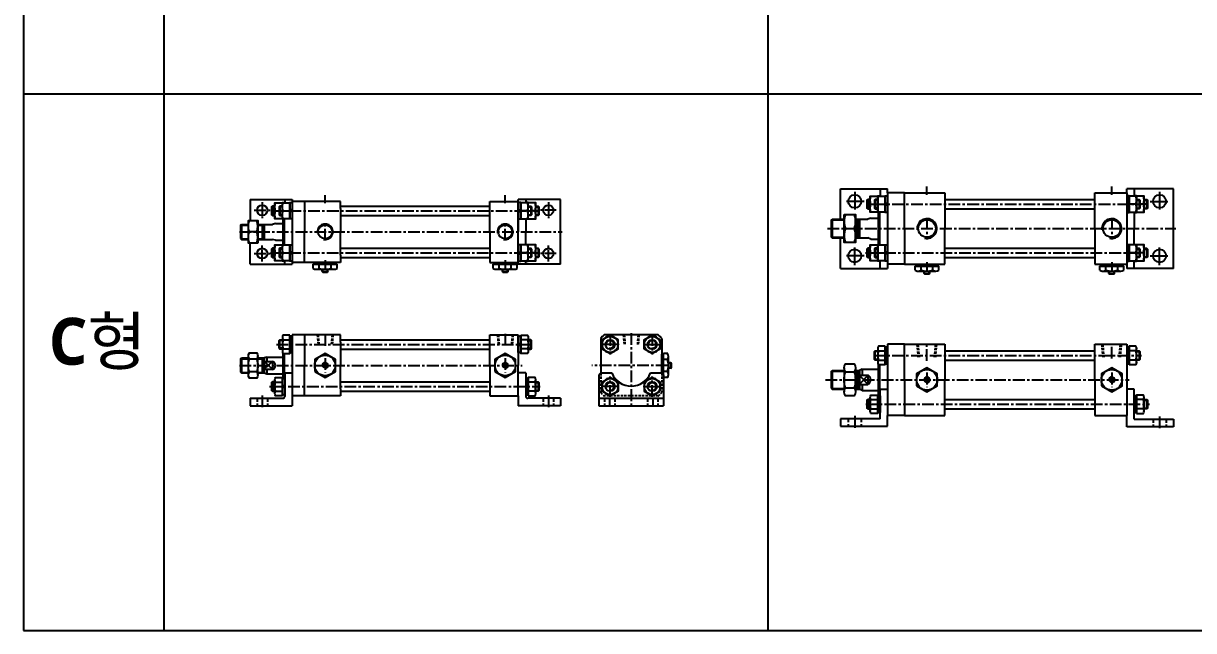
# Model space of a CAD drawing. Extents: x -819 to 7462, y 0 to 3630.
# Drawn here: x 0 to 1247, y 2336 to 2983 of the extents above; entities that cross this region are included whole.
import ezdxf

# ---------------------------------------------------------------- set-up
doc = ezdxf.new("R2010")
doc.units = 0
doc.header["$LTSCALE"] = 10
doc.header["$MEASUREMENT"] = 0
for name, pattern in [('CENTER', [2, 1.25, -0.25, 0.25, -0.25]), ('CENTERX2', [4, 2.5, -0.5, 0.5, -0.5]), ('HIDDEN', [0.375, 0.25, -0.125]), ('HIDDENX2', [0.75, 0.5, -0.25])]:
    doc.linetypes.add(name, pattern=pattern)
doc.layers.get('0').update_dxf_attribs({"linetype": 'CONTINUOUS'})
for name, color, linetype in [('CEN', 1, 'CENTERX2'), ('CENTER', 1, 'CENTER'), ('DIM', 2, 'CONTINUOUS'), ('HID', 2, 'HIDDENX2'), ('ML', 7, 'CONTINUOUS'), ('THIN', 3, 'CONTINUOUS')]:
    doc.layers.add(name, color=color, linetype=linetype)
doc.styles.add('문자', font='romans.shx')

msp = doc.modelspace()

# ---------------------------------------------------------------- linework, layer by layer
for p, q in [((0, 3630), (0, 2336)), ((150, 2336), (150, 3630)), ((794, 2336), (794, 3630)), ((0, 2908), (4477.3, 2908)), ((318.6, 2718.5), (319.1, 2718)), ((318.6, 2718.5), (324.6, 2718.5)), ((319.1, 2718), (324.1, 2718)), ((324.6, 2718.5), (324.1, 2718)), ((510.6, 2718.5), (511.1, 2718)), ((510.6, 2718.5), (516.6, 2718.5)), ((511.1, 2718), (516.1, 2718)), ((516.6, 2718.5), (516.1, 2718)), ((960.2, 2716.5), (960.7, 2716)), ((960.2, 2716.5), (966.2, 2716.5)), ((960.7, 2716), (965.7, 2716)), ((966.2, 2716.5), (965.7, 2716)), ((1157.2, 2716.5), (1157.7, 2716)), ((1157.2, 2716.5), (1163.2, 2716.5)), ((1157.7, 2716), (1162.7, 2716)), ((1163.2, 2716.5), (1162.7, 2716)), ((690.3, 2615.5), (690.3, 2621.5)), ((690.3, 2621.5), (690.8, 2621)), ((690.8, 2616), (690.8, 2621)), ((690.3, 2615.5), (690.8, 2616)), ((0, 2336), (4477.3, 2336))]:
    msp.add_line(p, q)
at = {"color": 7, "linetype": 'Continuous'}
for p, q in [((308.9, 2722), (308.9, 2726.4)), ((308.9, 2726.4), (321.6, 2726.4)), ((309.6, 2728.4), (333.6, 2728.4)), ((309.6, 2726.4), (309.6, 2728.4)), ((312.1, 2721), (331.2, 2721)), ((315.3, 2722), (315.3, 2726.4)), ((318.6, 2718.5), (318.6, 2721)), ((321.6, 2726.4), (334.3, 2726.4)), ((324.6, 2718.5), (324.6, 2721)), ((328, 2722), (328, 2726.4)), ((333.6, 2726.4), (333.6, 2728.4)), ((334.3, 2722), (334.3, 2726.4)), ((500.9, 2722), (500.9, 2726.4)), ((500.9, 2726.4), (513.6, 2726.4)), ((501.6, 2728.4), (525.6, 2728.4)), ((501.6, 2726.4), (501.6, 2728.4)), ((504.1, 2721), (523.2, 2721)), ((507.3, 2722), (507.3, 2726.4)), ((510.6, 2718.5), (510.6, 2721)), ((513.6, 2726.4), (526.3, 2726.4)), ((516.6, 2718.5), (516.6, 2721)), ((520, 2722), (520, 2726.4)), ((525.6, 2726.4), (525.6, 2728.4)), ((526.3, 2722), (526.3, 2726.4)), ((950.5, 2720), (950.5, 2724.4)), ((950.5, 2724.4), (963.2, 2724.4)), ((951.2, 2726.4), (975.2, 2726.4)), ((951.2, 2724.4), (951.2, 2726.4)), ((956.9, 2720), (956.9, 2724.4)), ((963.2, 2724.4), (975.9, 2724.4)), ((969.6, 2720), (969.6, 2724.4)), ((975.2, 2724.4), (975.2, 2726.4)), ((975.9, 2720), (975.9, 2724.4)), ((1147.5, 2720), (1147.5, 2724.4)), ((1147.5, 2724.4), (1160.2, 2724.4)), ((1148.2, 2726.4), (1172.2, 2726.4)), ((1148.2, 2724.4), (1148.2, 2726.4)), ((1153.9, 2720), (1153.9, 2724.4)), ((1160.2, 2724.4), (1172.9, 2724.4)), ((1166.6, 2720), (1166.6, 2724.4)), ((1172.2, 2724.4), (1172.2, 2726.4)), ((1172.9, 2720), (1172.9, 2724.4)), ((953.7, 2719), (972.8, 2719)), ((960.2, 2716.5), (960.2, 2719)), ((966.2, 2716.5), (966.2, 2719)), ((1150.7, 2719), (1169.8, 2719)), ((1157.2, 2716.5), (1157.2, 2719)), ((1163.2, 2716.5), (1163.2, 2719)), ((680.4, 2610.5), (680.4, 2630.5)), ((682.4, 2630.5), (680.4, 2630.5)), ((686.8, 2631.2), (682.4, 2631.2)), ((682.4, 2618.5), (682.4, 2631.2)), ((686.8, 2624.8), (682.4, 2624.8)), ((687.8, 2609), (687.8, 2628)), ((690.3, 2621.5), (687.8, 2621.5)), ((682.4, 2605.8), (682.4, 2618.5)), ((686.8, 2612.1), (682.4, 2612.1)), ((690.3, 2615.5), (687.8, 2615.5)), ((686.8, 2605.8), (682.4, 2605.8))]:
    msp.add_line(p, q, dxfattribs=at)
for points in [[(310.6, 2612.1), (321.6, 2605.8), (332.6, 2612.1), (332.6, 2624.8), (321.6, 2631.2), (310.6, 2624.8)], [(320.8, 2620), (319.9, 2618.5), (320.8, 2617), (322.5, 2617), (323.4, 2618.5), (322.5, 2620)], [(502.6, 2612.1), (513.6, 2605.8), (524.6, 2612.1), (524.6, 2624.8), (513.6, 2631.2), (502.6, 2624.8)], [(512.8, 2620), (511.9, 2618.5), (512.8, 2617), (514.5, 2617), (515.4, 2618.5), (514.5, 2620)], [(952.2, 2596.8), (963.2, 2590.5), (974.2, 2596.8), (974.2, 2609.5), (963.2, 2615.9), (952.2, 2609.5)], [(1149.2, 2596.8), (1160.2, 2590.5), (1171.2, 2596.8), (1171.2, 2609.5), (1160.2, 2615.9), (1149.2, 2609.5)], [(962.4, 2604.7), (961.5, 2603.2), (962.4, 2601.7), (964.1, 2601.7), (965, 2603.2), (964.1, 2604.7)], [(1159.4, 2604.7), (1158.5, 2603.2), (1159.4, 2601.7), (1161.1, 2601.7), (1162, 2603.2), (1161.1, 2604.7)]]:
    msp.add_lwpolyline(points, close=True, dxfattribs=at)
for centre, radius in [((321.6, 2618.5), 11), ((321.6, 2618.5), 2.5), ((513.6, 2618.5), 11), ((513.6, 2618.5), 2.5), ((963.2, 2603.2), 11), ((1160.2, 2603.2), 11), ((963.2, 2603.2), 2.5), ((1160.2, 2603.2), 2.5)]:
    msp.add_circle(centre, radius, dxfattribs=at)
for centre, radius, start, end in [((312.1, 2726.6), 5.62, 235.6158, 270), ((312.1, 2726.6), 5.62, 235.6158, 304.3842), ((321.6, 2742), 21, 252.412, 270), ((321.6, 2742), 21, 270, 287.588), ((331.2, 2726.6), 5.62, 235.6158, 304.3842), ((504.1, 2726.6), 5.62, 235.6158, 270), ((504.1, 2726.6), 5.62, 235.6158, 304.3842), ((513.6, 2742), 21, 252.412, 270), ((513.6, 2742), 21, 270, 287.588), ((523.2, 2726.6), 5.62, 235.6158, 304.3842), ((953.7, 2724.6), 5.62, 235.6158, 270), ((953.7, 2724.6), 5.62, 235.6158, 304.3842), ((963.2, 2740), 21, 252.412, 270), ((963.2, 2740), 21, 270, 287.588), ((972.8, 2724.6), 5.62, 235.6158, 304.3842), ((1150.7, 2724.6), 5.62, 235.6158, 270), ((1150.7, 2724.6), 5.62, 235.6158, 304.3842), ((1160.2, 2740), 21, 252.412, 270), ((1160.2, 2740), 21, 270, 287.588), ((1169.8, 2724.6), 5.62, 235.6158, 304.3842), ((682.1, 2628), 5.62, 325.6158, 34.3842), ((666.7, 2618.5), 21, 0, 17.588), ((666.7, 2618.5), 21, 342.412, 0), ((682.1, 2609), 5.62, 325.6158, 34.3842), ((682.1, 2609), 5.62, 325.6158, 0)]:
    msp.add_arc(centre, radius, start, end, dxfattribs=at)
at = {"layer": 'CEN', "color": 1, "linetype": 'CENTER', "ltscale": 1.5}
for p, q in [((886.2, 2803.4), (886.2, 2783.4)), ((1211.2, 2803.4), (1211.2, 2783.4)), ((896.2, 2793.4), (876.2, 2793.4)), ((1201.2, 2793.4), (1221.2, 2793.4)), ((886.2, 2725.4), (886.2, 2745.4)), ((1211.2, 2725.4), (1211.2, 2745.4)), ((896.2, 2735.4), (876.2, 2735.4)), ((1201.2, 2735.4), (1221.2, 2735.4))]:
    msp.add_line(p, q, dxfattribs=at)
at = {"layer": 'CEN', "color": 1, "linetype": 'CENTER'}
for p, q in [((246.1, 2783.9), (263.1, 2783.9)), ((254.6, 2792.4), (254.6, 2775.4)), ((568.1, 2783.9), (551.1, 2783.9)), ((559.6, 2792.4), (559.6, 2775.4)), ((254.6, 2729.4), (254.6, 2746.4)), ((559.6, 2729.4), (559.6, 2746.4)), ((246.1, 2737.9), (263.1, 2737.9)), ((568.1, 2737.9), (551.1, 2737.9)), ((254.6, 2586.5), (254.6, 2572.5)), ((559.6, 2586.5), (559.6, 2572.5)), ((624.9, 2583.9), (624.9, 2575.1)), ((670.9, 2583.9), (670.9, 2575.1)), ((886.2, 2564.7), (886.2, 2550.7)), ((1211.2, 2564.2), (1211.2, 2550.2))]:
    msp.add_line(p, q, dxfattribs=at)
at = {"layer": 'CENTER'}
for p, q in [((625.4, 2651.9), (625.4, 2630.1)), ((670.4, 2651.9), (670.4, 2630.1)), ((634.8, 2641), (615.9, 2641)), ((660.9, 2641), (679.8, 2641)), ((634.8, 2596), (615.9, 2596)), ((625.4, 2585.1), (625.4, 2606.9)), ((660.9, 2596), (679.8, 2596)), ((670.4, 2585.1), (670.4, 2606.9))]:
    msp.add_line(p, q, dxfattribs=at)
at = {"layer": 'DIM'}
for p, q in [((319.1, 2718), (319.1, 2721)), ((324.1, 2718), (324.1, 2721)), ((511.1, 2718), (511.1, 2721)), ((516.1, 2718), (516.1, 2721)), ((960.7, 2716), (960.7, 2719)), ((965.7, 2716), (965.7, 2719)), ((1157.7, 2716), (1157.7, 2719)), ((1162.7, 2716), (1162.7, 2719)), ((690.8, 2621), (687.8, 2621)), ((690.8, 2616), (687.8, 2616))]:
    msp.add_line(p, q, dxfattribs=at)
for centre in [(321.6, 2618.5), (513.6, 2618.5), (963.2, 2603.2), (1160.2, 2603.2)]:
    msp.add_arc(centre, 3, 270, 180, dxfattribs=at)
at = {"layer": 'HID', "color": 6, "linetype": 'HIDDEN', "ltscale": 1.5}
for p, q in [((249.1, 2583.5), (249.1, 2575.5)), ((260.1, 2583.5), (260.1, 2575.5)), ((554.1, 2583.5), (554.1, 2575.5)), ((565.1, 2583.5), (565.1, 2575.5)), ((619.4, 2583.5), (619.4, 2575.5)), ((630.4, 2583.5), (630.4, 2575.5)), ((665.4, 2583.5), (665.4, 2575.5)), ((676.4, 2583.5), (676.4, 2575.5)), ((879.2, 2561.7), (879.2, 2553.7)), ((893.2, 2561.7), (893.2, 2553.7)), ((1204.2, 2561.2), (1204.2, 2553.2)), ((1218.2, 2561.2), (1218.2, 2553.2))]:
    msp.add_line(p, q, dxfattribs=at)
at = {"layer": 'ML'}
for p, q in [((871.2, 2774.4), (871.2, 2806.9)), ((871.2, 2806.9), (921.2, 2806.9)), ((913.2, 2806.9), (913.2, 2799)), ((921.2, 2802.4), (921.2, 2806.9)), ((1226.2, 2806.9), (1176.2, 2806.9)), ((1176.2, 2802.4), (1176.2, 2806.9)), ((1184.2, 2806.9), (1184.2, 2798.9)), ((1226.2, 2721.9), (1226.2, 2806.9)), ((241.6, 2795.4), (286.6, 2795.4)), ((241.6, 2795.4), (241.6, 2772.9)), ((278.6, 2795.4), (278.6, 2792)), ((286.6, 2795.4), (286.6, 2726.4)), ((527.6, 2726.4), (527.6, 2795.4)), ((572.6, 2795.4), (527.6, 2795.4)), ((535.6, 2795.4), (535.6, 2791.9)), ((572.6, 2726.4), (572.6, 2795.4)), ((900, 2795.4), (900, 2785.4)), ((908, 2795.4), (908, 2785.4)), ((921.2, 2802.4), (921.2, 2726.4)), ((939.2, 2802.4), (921.2, 2802.4)), ((939.2, 2764.4), (939.2, 2802.4)), ((939.2, 2802.4), (982.2, 2802.4)), ((982.2, 2802.4), (982.2, 2764.4)), ((1142.2, 2764.4), (1142.2, 2802.4)), ((1142.2, 2802.4), (1176.2, 2802.4)), ((1176.2, 2802.4), (1176.2, 2726.4)), ((1189.4, 2795.4), (1189.4, 2785.4)), ((1197.4, 2795.4), (1197.4, 2785.4)), ((265.4, 2788.4), (265.4, 2778.4)), ((268.9, 2783.4), (272.6, 2783.4)), ((273.4, 2788.4), (273.4, 2778.4)), ((276.9, 2783.4), (284.1, 2783.4)), ((284.1, 2782.8), (286.6, 2785.3)), ((284.1, 2781.4), (286.6, 2783.9)), ((299.6, 2793.4), (286.6, 2793.4)), ((338.1, 2793.4), (299.6, 2793.4)), ((299.6, 2793.4), (299.6, 2760.9)), ((338.1, 2785.9), (338.1, 2793.4)), ((338.1, 2785.9), (338.1, 2760.9)), ((497.1, 2760.9), (497.1, 2793.4)), ((497.1, 2793.4), (527.6, 2793.4)), ((527.6, 2793.4), (527.6, 2760.9)), ((530.1, 2782.8), (527.6, 2785.3)), ((530.1, 2781.4), (527.6, 2783.9)), ((537.4, 2783.4), (530.1, 2783.4)), ((540.8, 2788.4), (540.8, 2778.4)), ((545.4, 2783.4), (541.6, 2783.4)), ((548.8, 2788.4), (548.8, 2778.4)), ((903.5, 2790.4), (907.2, 2790.4)), ((911.2, 2781.9), (911.2, 2746.9)), ((911.5, 2790.4), (918.7, 2790.4)), ((912.7, 2781.9), (912.7, 2746.9)), ((918.7, 2789.8), (921.2, 2792.3)), ((918.7, 2788.4), (921.2, 2790.9)), ((1178.7, 2789.8), (1176.2, 2792.3)), ((1178.7, 2788.4), (1176.2, 2790.9)), ((1186, 2790.4), (1178.7, 2790.4)), ((1184.2, 2781.9), (1184.2, 2764.4)), ((1194, 2790.4), (1190.2, 2790.4)), ((268.6, 2769.9), (265.6, 2768.9)), ((276.6, 2774.9), (276.6, 2746.9)), ((278.1, 2774.9), (278.1, 2746.9)), ((535.6, 2774.9), (535.6, 2760.9)), ((535.6, 2774.7), (535.6, 2774.9)), ((862.2, 2774.4), (862.2, 2754.4)), ((889.2, 2774.4), (889.2, 2754.4)), ((891.2, 2774.4), (891.2, 2754.4)), ((903.2, 2775.6), (900.2, 2774.4)), ((231.6, 2767.9), (232.6, 2768.9)), ((231.6, 2767.9), (231.6, 2753.9)), ((232.6, 2768.9), (232.6, 2752.9)), ((249.9, 2760.9), (240.9, 2760.9)), ((254.6, 2768.9), (254.6, 2752.9)), ((256.6, 2768.9), (256.6, 2752.9)), ((299.6, 2728.4), (299.6, 2760.9)), ((338.1, 2735.9), (338.1, 2760.9)), ((497.1, 2760.9), (497.1, 2728.4)), ((535.6, 2746.9), (535.6, 2760.9)), ((874.9, 2764.4), (885.5, 2764.4)), ((939.2, 2764.4), (939.2, 2726.4)), ((982.2, 2726.4), (982.2, 2764.4)), ((1142.2, 2764.4), (1142.2, 2726.4)), ((1184.2, 2746.9), (1184.2, 2764.4)), ((231.6, 2753.9), (232.6, 2752.9)), ((241.6, 2726.4), (241.6, 2748.9)), ((268.6, 2751.9), (265.6, 2752.9)), ((871.2, 2721.9), (871.2, 2754.4)), ((903.2, 2753.2), (900.2, 2754.4)), ((265.4, 2743.4), (265.4, 2733.4)), ((268.9, 2738.4), (272.6, 2738.4)), ((273.4, 2743.4), (273.4, 2733.4)), ((276.9, 2738.4), (284.1, 2738.4)), ((284.1, 2737.8), (286.6, 2740.3)), ((284.1, 2736.4), (286.6, 2738.9)), ((338.1, 2735.9), (338.1, 2728.4)), ((530.1, 2737.8), (527.6, 2740.3)), ((530.1, 2736.4), (527.6, 2738.9)), ((537.4, 2738.4), (530.1, 2738.4)), ((540.8, 2743.4), (540.8, 2733.4)), ((545.4, 2738.4), (541.6, 2738.4)), ((548.8, 2743.4), (548.8, 2733.4)), ((900, 2743.4), (900, 2733.4)), ((903.5, 2738.4), (907.2, 2738.4)), ((908, 2743.4), (908, 2733.4)), ((911.5, 2738.4), (918.7, 2738.4)), ((918.7, 2737.8), (921.2, 2740.3)), ((918.7, 2736.4), (921.2, 2738.9)), ((1178.7, 2737.8), (1176.2, 2740.3)), ((1178.7, 2736.4), (1176.2, 2738.9)), ((1186, 2738.4), (1178.7, 2738.4)), ((1189.4, 2743.4), (1189.4, 2733.4)), ((1194, 2738.4), (1190.2, 2738.4)), ((1197.4, 2743.4), (1197.4, 2733.4)), ((241.6, 2726.4), (286.6, 2726.4)), ((278.6, 2729.7), (278.6, 2729.9)), ((278.6, 2726.4), (278.6, 2729.7)), ((299.6, 2728.4), (286.6, 2728.4)), ((338.1, 2728.4), (299.6, 2728.4)), ((497.1, 2728.4), (527.6, 2728.4)), ((572.6, 2726.4), (527.6, 2726.4)), ((535.6, 2726.4), (535.6, 2729.9)), ((535.6, 2729.7), (535.6, 2729.9)), ((871.2, 2721.9), (921.2, 2721.9)), ((913.2, 2721.9), (913.2, 2729.7)), ((939.2, 2726.4), (921.2, 2726.4)), ((921.2, 2726.4), (921.2, 2721.9)), ((939.2, 2726.4), (982.2, 2726.4)), ((1142.2, 2726.4), (1176.2, 2726.4)), ((1176.2, 2726.4), (1176.2, 2721.9)), ((1226.2, 2721.9), (1176.2, 2721.9)), ((1184.2, 2721.9), (1184.2, 2729.9)), ((273.4, 2636), (273.4, 2646)), ((276.1, 2648.3), (276.1, 2633.6)), ((276.9, 2645.9), (284.1, 2645.9)), ((299.6, 2651), (286.6, 2651)), ((286.6, 2651), (286.6, 2586)), ((299.6, 2651), (299.6, 2618.5)), ((338.1, 2651), (299.6, 2651)), ((338.1, 2643.5), (338.1, 2651)), ((497.1, 2651), (527.6, 2651)), ((497.1, 2618.5), (497.1, 2651)), ((527.6, 2651), (527.6, 2618.5)), ((537.4, 2645.9), (530.1, 2645.9)), ((538.1, 2648.3), (538.1, 2633.6)), ((540.8, 2636), (540.8, 2646)), ((615.4, 2647.4), (615.4, 2610.5)), ((676.8, 2651), (619, 2651)), ((680.4, 2647.4), (680.4, 2610.5)), ((276.9, 2636.1), (284.1, 2636.1)), ((284.1, 2642.9), (286.6, 2640.4)), ((284.1, 2641.5), (286.6, 2639)), ((338.1, 2643.5), (338.1, 2618.5)), ((530.1, 2642.9), (527.6, 2640.4)), ((530.1, 2641.5), (527.6, 2639)), ((537.4, 2636.1), (530.1, 2636.1)), ((908, 2624.2), (908, 2634.2)), ((910.7, 2636.5), (910.7, 2621.8)), ((911.5, 2634.1), (918.7, 2634.1)), ((939.2, 2641.2), (921.2, 2641.2)), ((921.2, 2641.2), (921.2, 2565.2)), ((939.2, 2641.2), (982.2, 2641.2)), ((939.2, 2603.2), (939.2, 2641.2)), ((982.2, 2641.2), (982.2, 2603.2)), ((1142.2, 2603.2), (1142.2, 2641.2)), ((1142.2, 2641.2), (1176.2, 2641.2)), ((1176.2, 2641.2), (1176.2, 2565.2)), ((1186, 2634.1), (1178.7, 2634.1)), ((1186.7, 2621.8), (1186.7, 2636.5)), ((1189.4, 2634.2), (1189.4, 2624.2)), ((231.6, 2625.5), (232.6, 2626.5)), ((231.6, 2625.5), (231.6, 2611.5)), ((232.6, 2626.5), (232.6, 2610.5)), ((239.9, 2608.4), (239.9, 2628.6)), ((248.8, 2625.2), (240.9, 2625.2)), ((249.9, 2608.4), (249.9, 2628.6)), ((254.6, 2626.5), (254.6, 2610.5)), ((259.6, 2627.5), (256.6, 2626.5)), ((256.6, 2626.5), (256.6, 2610.5)), ((256.6, 2622.6), (265.6, 2622.6)), ((259.6, 2627.5), (259.6, 2622.6)), ((265.6, 2622.6), (265.6, 2614.4)), ((276.6, 2631.6), (276.6, 2604.8)), ((278.1, 2631.2), (278.1, 2604.8)), ((911.2, 2619.8), (911.2, 2586)), ((911.5, 2624.3), (918.7, 2624.3)), ((918.7, 2631.1), (921.2, 2628.6)), ((918.7, 2629.7), (921.2, 2627.2)), ((1178.7, 2628.6), (1176.2, 2631.1)), ((1178.7, 2627.2), (1176.2, 2629.7)), ((1186, 2624.3), (1178.7, 2624.3)), ((231.6, 2611.5), (232.6, 2610.5)), ((248.8, 2611.7), (240.9, 2611.7)), ((256.6, 2614.4), (265.6, 2614.4)), ((256.6, 2610.5), (259.6, 2609.5)), ((259.6, 2614.4), (259.6, 2609.5)), ((278.6, 2610.5), (286.6, 2610.5)), ((278.6, 2610.5), (278.6, 2585.5)), ((299.6, 2586), (299.6, 2618.5)), ((338.1, 2593.5), (338.1, 2618.5)), ((497.1, 2618.5), (497.1, 2586)), ((527.6, 2586), (527.6, 2618.5)), ((535.6, 2610.5), (527.6, 2610.5)), ((535.6, 2610.5), (535.6, 2585.5)), ((615.4, 2610.5), (613.4, 2608.5)), ((613.4, 2608.5), (613.4, 2575.5)), ((615.4, 2610.5), (627.4, 2610.5)), ((668.4, 2610.5), (680.4, 2610.5)), ((680.4, 2610.5), (682.4, 2608.5)), ((682.4, 2608.5), (682.4, 2575.5)), ((862.2, 2613.2), (862.2, 2593.2)), ((874.9, 2615.9), (874.9, 2590.4)), ((876.2, 2611.7), (885.6, 2611.7)), ((886.9, 2615.9), (886.9, 2590.4)), ((889.2, 2613.2), (889.2, 2593.2)), ((894.2, 2614.4), (891.2, 2613.2)), ((891.2, 2613.2), (891.2, 2593.2)), ((891.2, 2608.2), (900.5, 2608.2)), ((894.2, 2614.4), (894.2, 2608.2)), ((900.2, 2608.2), (900.2, 2598.1)), ((912.7, 2619.4), (912.7, 2586)), ((265.4, 2601), (265.4, 2591)), ((268.1, 2588.6), (268.1, 2603.3)), ((268.9, 2600.9), (276.1, 2600.9)), ((276.1, 2595.4), (278.6, 2597.9)), ((276.1, 2594), (278.6, 2596.5)), ((538.1, 2595.4), (535.6, 2597.9)), ((538.1, 2594), (535.6, 2596.5)), ((545.4, 2600.9), (538.1, 2600.9)), ((546.1, 2588.6), (546.1, 2603.3)), ((548.8, 2601), (548.8, 2591)), ((891.2, 2598.1), (900.2, 2598.1)), ((894.2, 2598.1), (894.2, 2592)), ((939.2, 2603.2), (939.2, 2565.2)), ((982.2, 2565.2), (982.2, 2603.2)), ((1142.2, 2603.2), (1142.2, 2565.2)), ((241.6, 2583.5), (241.6, 2575.5)), ((241.6, 2583.5), (276.6, 2583.5)), ((268.9, 2591.1), (276.1, 2591.1)), ((299.6, 2586), (286.6, 2586)), ((286.6, 2586), (286.6, 2575.5)), ((338.1, 2586), (299.6, 2586)), ((338.1, 2593.5), (338.1, 2586)), ((497.1, 2586), (527.6, 2586)), ((527.6, 2586), (527.6, 2575.5)), ((572.6, 2583.5), (537.6, 2583.5)), ((545.4, 2591.1), (538.1, 2591.1)), ((572.6, 2583.5), (572.6, 2575.5)), ((613.4, 2583.5), (682.4, 2583.5)), ((876.2, 2594.7), (885.6, 2594.7)), ((894.2, 2592), (891.2, 2593.2)), ((902.7, 2569.8), (902.7, 2584.5)), ((910.7, 2568.4), (910.7, 2586)), ((910.7, 2586), (913.2, 2586)), ((913.2, 2561.7), (913.2, 2593.2)), ((913.2, 2593.2), (921.2, 2593.2)), ((913.2, 2586), (913.2, 2568.4)), ((1184.2, 2593.2), (1176.2, 2593.2)), ((1184.2, 2561.2), (1184.2, 2593.2)), ((1194.7, 2569.8), (1194.7, 2584.5)), ((241.6, 2575.5), (286.6, 2575.5)), ((572.6, 2575.5), (527.6, 2575.5)), ((613.4, 2575.5), (682.4, 2575.5)), ((900, 2582.2), (900, 2572.2)), ((903.5, 2582.1), (910.7, 2582.1)), ((903.5, 2572.3), (910.7, 2572.3)), ((910.7, 2576.6), (913.2, 2579.1)), ((910.7, 2575.2), (913.2, 2577.7)), ((1186.7, 2576.6), (1184.2, 2579.1)), ((1186.7, 2575.2), (1184.2, 2577.7)), ((1194, 2582.1), (1186.7, 2582.1)), ((1194, 2572.3), (1186.7, 2572.3)), ((1197.4, 2582.2), (1197.4, 2572.2)), ((871.2, 2561.7), (871.2, 2553.7)), ((913.2, 2561.7), (871.2, 2561.7)), ((913.2, 2568.4), (910.7, 2568.4)), ((939.2, 2565.2), (921.2, 2565.2)), ((921.2, 2553.7), (921.2, 2565.2)), ((939.2, 2565.2), (982.2, 2565.2)), ((1142.2, 2565.2), (1176.2, 2565.2)), ((1176.2, 2553.2), (1176.2, 2565.2)), ((1184.2, 2561.2), (1226.2, 2561.2)), ((1226.2, 2561.2), (1226.2, 2553.2)), ((871.2, 2553.7), (921.2, 2553.7)), ((1226.2, 2553.2), (1176.2, 2553.2))]:
    msp.add_line(p, q, dxfattribs=at)
at = {"layer": 'ML', "color": 1, "linetype": 'CENTER'}
for p, q in [((963.2, 2800.4), (963.2, 2809.1)), ((1160.2, 2800.4), (1160.2, 2809.1)), ((321.6, 2791.4), (321.6, 2800.1)), ((513.6, 2791.4), (513.6, 2800.1)), ((263.6, 2783.4), (550.3, 2783.4)), ((898.7, 2790.4), (907.2, 2790.4)), ((906.2, 2790.4), (1191.9, 2790.4)), ((1198.8, 2790.4), (1190.2, 2790.4)), ((321.6, 2751.7), (321.6, 2770)), ((513.6, 2751.7), (513.6, 2770)), ((963.2, 2775.9), (963.2, 2752.9)), ((1160.2, 2775.9), (1160.2, 2752.9)), ((230.2, 2760.9), (574.2, 2760.9)), ((857.1, 2764.4), (1228.5, 2764.4)), ((263.3, 2738.4), (550.4, 2738.4)), ((897.6, 2738.4), (1192.6, 2738.4)), ((897.6, 2738.4), (907.2, 2738.4)), ((1191.1, 2738.4), (1190.2, 2738.4)), ((321.6, 2730.6), (321.6, 2720.2)), ((513.6, 2730.6), (513.6, 2720.2)), ((963.2, 2728.6), (963.2, 2718.2)), ((1160.2, 2728.6), (1160.2, 2718.2)), ((321.6, 2651.9), (321.6, 2639.3)), ((513.6, 2652.3), (513.6, 2638.9)), ((647.9, 2653.1), (647.9, 2573.8)), ((269.9, 2641), (544, 2641)), ((963.2, 2623.4), (963.2, 2642.1)), ((1160.2, 2625.8), (1160.2, 2642.1)), ((321.6, 2626.2), (321.6, 2610.8)), ((513.6, 2626.2), (513.6, 2610.8)), ((906.2, 2629.2), (1191.9, 2629.2)), ((230.2, 2618.5), (531.6, 2618.5)), ((686.8, 2618.5), (605.8, 2618.5)), ((963.2, 2610.9), (963.2, 2595.5)), ((1160.2, 2610.9), (1160.2, 2595.5)), ((262.3, 2596), (550.9, 2596)), ((854.9, 2603.2), (1178.7, 2603.2)), ((898, 2577.2), (1200.6, 2577.2))]:
    msp.add_line(p, q, dxfattribs=at)
at = {"layer": 'ML', "color": 7, "linetype": 'Continuous'}
for p, q in [((982.2, 2795.4), (1142.2, 2795.4)), ((338.1, 2788.4), (497.1, 2788.4)), ((982.2, 2785.4), (1142.2, 2785.4)), ((268.6, 2769.9), (276.6, 2769.9)), ((338.1, 2778.4), (497.1, 2778.4)), ((861.2, 2773.4), (862.2, 2774.4)), ((861.2, 2773.4), (861.2, 2755.4)), ((862.2, 2774.4), (874.9, 2774.4)), ((886.9, 2774.4), (891.2, 2774.4)), ((891.2, 2774.4), (900.2, 2774.4)), ((903.2, 2775.6), (911.2, 2775.6)), ((232.6, 2768.9), (239.9, 2768.9)), ((249.9, 2768.9), (265.6, 2768.9)), ((232.6, 2752.9), (239.9, 2752.9)), ((249.9, 2752.9), (265.6, 2752.9)), ((268.6, 2751.9), (276.6, 2751.9)), ((861.2, 2755.4), (862.2, 2754.4)), ((862.2, 2754.4), (874.9, 2754.4)), ((886.9, 2754.4), (891.2, 2754.4)), ((891.2, 2754.4), (900.2, 2754.4)), ((903.2, 2753.2), (911.2, 2753.2)), ((338.1, 2743.4), (497.1, 2743.4)), ((338.1, 2733.4), (497.1, 2733.4)), ((982.2, 2743.4), (1142.2, 2743.4)), ((982.2, 2733.4), (1142.2, 2733.4)), ((338.1, 2646), (497.1, 2646)), ((338.1, 2636), (497.1, 2636)), ((982.2, 2634.2), (1142.2, 2634.2)), ((232.6, 2626.5), (239.9, 2626.5)), ((249.9, 2626.5), (256.6, 2626.5)), ((259.6, 2627.5), (276.6, 2627.5)), ((982.2, 2624.2), (1142.2, 2624.2)), ((232.6, 2610.5), (239.9, 2610.5)), ((249.9, 2610.5), (256.6, 2610.5)), ((259.6, 2609.5), (276.6, 2609.5)), ((861.2, 2612.2), (862.2, 2613.2)), ((861.2, 2612.2), (861.2, 2594.2)), ((862.2, 2613.2), (874.9, 2613.2)), ((886.9, 2613.2), (891.2, 2613.2)), ((894.2, 2614.4), (911.2, 2614.4)), ((338.1, 2601), (497.1, 2601)), ((338.1, 2591), (497.1, 2591)), ((861.2, 2594.2), (862.2, 2593.2)), ((862.2, 2593.2), (874.9, 2593.2)), ((886.9, 2593.2), (891.2, 2593.2)), ((894.2, 2592), (911.2, 2592)), ((982.2, 2582.2), (1142.2, 2582.2)), ((982.2, 2572.2), (1142.2, 2572.2))]:
    msp.add_line(p, q, dxfattribs=at)
at = {"layer": 'ML', "color": 2, "linetype": 'Continuous'}
for p, q in [((861.5, 2773.6), (874.9, 2773.6)), ((886.9, 2773.6), (889.2, 2773.6)), ((231.9, 2768.1), (239.9, 2768.1)), ((249.9, 2768.1), (254.6, 2768.1)), ((231.9, 2753.6), (239.9, 2753.6)), ((249.9, 2753.6), (254.6, 2753.6)), ((861.5, 2755.1), (874.9, 2755.1)), ((886.9, 2755.1), (889.2, 2755.1)), ((231.9, 2625.7), (239.9, 2625.7)), ((249.9, 2625.7), (254.6, 2625.7)), ((231.9, 2611.2), (239.9, 2611.2)), ((249.9, 2611.2), (254.6, 2611.2)), ((861.5, 2612.4), (874.9, 2612.4)), ((886.9, 2612.4), (889.2, 2612.4)), ((861.5, 2593.9), (874.9, 2593.9)), ((886.9, 2593.9), (889.2, 2593.9))]:
    msp.add_line(p, q, dxfattribs=at)
at = {"layer": 'ML', "color": 2}
for p, q in [((889.2, 2773.6), (890.5, 2774.4)), ((254.6, 2768.1), (255.9, 2768.9)), ((254.6, 2753.6), (255.9, 2752.9)), ((889.2, 2755.1), (890.5, 2754.4)), ((254.6, 2625.7), (255.9, 2626.5)), ((265.6, 2622.6), (256.6, 2614.4)), ((265.6, 2614.4), (256.6, 2622.6)), ((254.6, 2611.2), (255.9, 2610.5)), ((889.2, 2612.4), (890.5, 2613.2)), ((900.2, 2608.2), (891.2, 2598.1)), ((900.2, 2598.1), (891.2, 2608.2)), ((889.2, 2593.9), (890.5, 2593.2))]:
    msp.add_line(p, q, dxfattribs=at)
at = {"layer": 'ML', "color": 6, "linetype": 'HIDDEN'}
for p, q in [((313.3, 2651), (314.2, 2641)), ((314.2, 2651), (315, 2641)), ((329.1, 2651), (328.2, 2641)), ((330, 2651), (329.1, 2641)), ((505.3, 2651), (506.2, 2641)), ((506.2, 2651), (507, 2641)), ((521.1, 2651), (520.2, 2641)), ((522, 2651), (521.1, 2641)), ((639.5, 2651), (640.4, 2641)), ((640.4, 2651), (641.3, 2641)), ((655.3, 2651), (654.5, 2641)), ((656.2, 2651), (655.3, 2641)), ((954, 2627.2), (952.8, 2641.2)), ((955.1, 2627.2), (953.9, 2641.2)), ((971.3, 2627.2), (972.5, 2641.2)), ((972.5, 2627.2), (973.7, 2641.2)), ((1151, 2627.2), (1149.8, 2641.2)), ((1152.1, 2627.2), (1150.9, 2641.2)), ((1168.3, 2627.2), (1169.5, 2641.2)), ((1169.5, 2627.2), (1170.7, 2641.2)), ((615.4, 2610.5), (615.4, 2589.6)), ((680.4, 2610.5), (680.4, 2589.6)), ((676.8, 2586), (619, 2586))]:
    msp.add_line(p, q, dxfattribs=at)
at = {"layer": 'ML'}
for points in [[(902.7, 2795.4), (900, 2795.4), (899.2, 2794.6), (899.2, 2786.2), (900, 2785.4), (902.7, 2785.4)], [(910.7, 2795.4), (908, 2795.4), (907.2, 2794.6), (907.2, 2786.2), (908, 2785.4), (910.7, 2785.4)], [(910.7, 2786.1), (910.7, 2799.2), (913.2, 2799.2)], [(921.2, 2799.2), (921.2, 2781.6), (918.7, 2781.6), (918.7, 2799.2), (921.2, 2799.2)], [(1176.2, 2799.2), (1176.2, 2781.6), (1178.7, 2781.6), (1178.7, 2799.2), (1176.2, 2799.2)], [(1186.7, 2786.1), (1186.7, 2799.2), (1184.2, 2799.2)], [(1186.7, 2795.4), (1189.4, 2795.4), (1190.2, 2794.6), (1190.2, 2786.2), (1189.4, 2785.4), (1186.7, 2785.4)], [(1194.7, 2795.4), (1197.4, 2795.4), (1198.2, 2794.6), (1198.2, 2786.2), (1197.4, 2785.4), (1194.7, 2785.4)], [(268.1, 2788.4), (265.4, 2788.4), (264.6, 2787.6), (264.6, 2779.2), (265.4, 2778.4), (268.1, 2778.4)], [(276.1, 2774.9), (268.1, 2774.9), (268.1, 2791.9), (276.1, 2791.9)], [(276.1, 2788.4), (273.4, 2788.4), (272.6, 2787.6), (272.6, 2779.2), (273.4, 2778.4), (276.1, 2778.4)], [(276.1, 2791.9), (276.1, 2792.2), (278.6, 2792.2)], [(276.1, 2774.9), (276.1, 2791.9), (284.1, 2791.9)], [(276.1, 2791.9), (284.1, 2791.9), (284.1, 2774.9), (276.1, 2774.9)], [(278.6, 2792.2), (278.6, 2791.9)], [(286.6, 2792.2), (286.6, 2774.6), (284.1, 2774.6), (284.1, 2792.2), (286.6, 2792.2)], [(527.6, 2792.2), (527.6, 2774.6), (530.1, 2774.6), (530.1, 2792.2), (527.6, 2792.2)], [(538.1, 2791.9), (530.1, 2791.9), (530.1, 2774.9), (538.1, 2774.9)], [(538.1, 2774.9), (538.1, 2791.9), (530.1, 2791.9)], [(538.1, 2791.9), (538.1, 2792.2), (535.6, 2792.2)], [(535.6, 2792.2), (535.6, 2791.9)], [(538.1, 2774.9), (546.1, 2774.9), (546.1, 2791.9), (538.1, 2791.9)], [(538.1, 2788.4), (540.8, 2788.4), (541.6, 2787.6), (541.6, 2779.2), (540.8, 2778.4), (538.1, 2778.4)], [(546.1, 2788.4), (548.8, 2788.4), (549.6, 2787.6), (549.6, 2779.2), (548.8, 2778.4), (546.1, 2778.4)], [(911.2, 2781.6), (910.7, 2781.6), (910.7, 2781.9)], [(1184.2, 2781.6), (1186.7, 2781.6), (1186.7, 2781.9)], [(276.6, 2774.6), (276.1, 2774.6), (276.1, 2774.9)], [(284.1, 2774.9), (278.6, 2774.9)], [(530.1, 2774.9), (535.6, 2774.9)], [(535.6, 2774.9), (535.6, 2774.6), (538.1, 2774.6), (538.1, 2774.9)], [(276.1, 2729.9), (268.1, 2729.9), (268.1, 2746.9), (276.1, 2746.9)], [(276.1, 2746.9), (276.1, 2747.2), (276.6, 2747.2)], [(276.1, 2746.9), (284.1, 2746.9), (284.1, 2729.9), (276.1, 2729.9)], [(276.1, 2729.9), (276.1, 2746.9), (284.1, 2746.9)], [(286.6, 2747.2), (286.6, 2729.6), (284.1, 2729.6), (284.1, 2747.2), (286.6, 2747.2)], [(527.6, 2747.2), (527.6, 2729.6), (530.1, 2729.6), (530.1, 2747.2), (527.6, 2747.2)], [(538.1, 2729.9), (538.1, 2746.9), (530.1, 2746.9)], [(538.1, 2746.9), (530.1, 2746.9), (530.1, 2729.9), (538.1, 2729.9)], [(538.1, 2746.9), (538.1, 2747.2), (535.6, 2747.2)], [(535.6, 2747.2), (535.6, 2746.9)], [(538.1, 2729.9), (546.1, 2729.9), (546.1, 2746.9), (538.1, 2746.9)], [(910.7, 2734.1), (910.7, 2747.2), (911.2, 2747.2)], [(921.2, 2747.2), (921.2, 2729.6), (918.7, 2729.6), (918.7, 2747.2), (921.2, 2747.2)], [(1176.2, 2747.2), (1176.2, 2729.6), (1178.7, 2729.6), (1178.7, 2747.2), (1176.2, 2747.2)], [(1186.7, 2734.1), (1186.7, 2747.2), (1184.2, 2747.2)], [(268.1, 2743.4), (265.4, 2743.4), (264.6, 2742.6), (264.6, 2734.2), (265.4, 2733.4), (268.1, 2733.4)], [(276.1, 2743.4), (273.4, 2743.4), (272.6, 2742.6), (272.6, 2734.2), (273.4, 2733.4), (276.1, 2733.4)], [(538.1, 2743.4), (540.8, 2743.4), (541.6, 2742.6), (541.6, 2734.2), (540.8, 2733.4), (538.1, 2733.4)], [(546.1, 2743.4), (548.8, 2743.4), (549.6, 2742.6), (549.6, 2734.2), (548.8, 2733.4), (546.1, 2733.4)], [(902.7, 2743.4), (900, 2743.4), (899.2, 2742.6), (899.2, 2734.2), (900, 2733.4), (902.7, 2733.4)], [(910.7, 2743.4), (908, 2743.4), (907.2, 2742.6), (907.2, 2734.2), (908, 2733.4), (910.7, 2733.4)], [(1186.7, 2743.4), (1189.4, 2743.4), (1190.2, 2742.6), (1190.2, 2734.2), (1189.4, 2733.4), (1186.7, 2733.4)], [(1194.7, 2743.4), (1197.4, 2743.4), (1198.2, 2742.6), (1198.2, 2734.2), (1197.4, 2733.4), (1194.7, 2733.4)], [(278.6, 2729.9), (278.6, 2729.6), (276.1, 2729.6), (276.1, 2729.9)], [(284.1, 2729.9), (278.6, 2729.9)], [(530.1, 2729.9), (535.6, 2729.9)], [(535.6, 2729.9), (535.6, 2729.6), (538.1, 2729.6), (538.1, 2729.9)], [(913.2, 2729.9), (913.2, 2729.6), (910.7, 2729.6), (910.7, 2729.9)], [(1184.2, 2729.9), (1184.2, 2729.6), (1186.7, 2729.6), (1186.7, 2729.9)], [(276.1, 2636), (273.4, 2636), (272.6, 2636.8), (272.6, 2645.2), (273.4, 2646), (276.1, 2646)], [(286.6, 2632.2), (286.6, 2649.8), (284.1, 2649.8), (284.1, 2632.2), (286.6, 2632.2)], [(527.6, 2632.2), (527.6, 2649.8), (530.1, 2649.8), (530.1, 2632.2), (527.6, 2632.2)], [(538.1, 2636), (540.8, 2636), (541.6, 2636.8), (541.6, 2645.2), (540.8, 2646), (538.1, 2646)], [(616.9, 2645.9), (616.9, 2636.1), (625.4, 2631.2), (633.9, 2636.1), (633.9, 2645.9), (625.4, 2650.8), (616.9, 2645.9)], [(678.9, 2645.9), (678.9, 2636.1), (670.4, 2631.2), (661.9, 2636.1), (661.9, 2645.9), (670.4, 2650.8), (678.9, 2645.9)], [(910.7, 2624.2), (908, 2624.2), (907.2, 2625), (907.2, 2633.4), (908, 2634.2), (910.7, 2634.2)], [(921.2, 2620.4), (921.2, 2638), (918.7, 2638), (918.7, 2620.4), (921.2, 2620.4)], [(1176.2, 2638), (1176.2, 2620.4), (1178.7, 2620.4), (1178.7, 2638), (1176.2, 2638)], [(1186.7, 2634.2), (1189.4, 2634.2), (1190.2, 2633.4), (1190.2, 2625), (1189.4, 2624.2), (1186.7, 2624.2)], [(268.1, 2601), (265.4, 2601), (264.6, 2600.2), (264.6, 2591.8), (265.4, 2591), (268.1, 2591)], [(278.6, 2604.8), (278.6, 2587.2), (276.1, 2587.2), (276.1, 2604.8), (278.6, 2604.8)], [(535.6, 2604.8), (535.6, 2587.2), (538.1, 2587.2), (538.1, 2604.8), (535.6, 2604.8)], [(546.1, 2601), (548.8, 2601), (549.6, 2600.2), (549.6, 2591.8), (548.8, 2591), (546.1, 2591)], [(616.9, 2591.1), (616.9, 2600.9), (625.4, 2605.8), (633.9, 2600.9), (633.9, 2591.1), (625.4, 2586.2), (616.9, 2591.1)], [(678.9, 2591.1), (678.9, 2600.9), (670.4, 2605.8), (661.9, 2600.9), (661.9, 2591.1), (670.4, 2586.2), (678.9, 2591.1)], [(1184.2, 2586), (1184.2, 2568.4), (1186.7, 2568.4), (1186.7, 2586), (1184.2, 2586)], [(902.7, 2582.2), (900, 2582.2), (899.2, 2581.4), (899.2, 2573), (900, 2572.2), (902.7, 2572.2)], [(1194.7, 2582.2), (1197.4, 2582.2), (1198.2, 2581.4), (1198.2, 2573), (1197.4, 2572.2), (1194.7, 2572.2)]]:
    msp.add_lwpolyline(points, dxfattribs=at)
for points in [[(903.5, 2781.9, -0.178633), (903.5, 2790.4, -0.178633), (903.5, 2798.9)], [(911.5, 2781.9, -0.178633), (911.5, 2790.4, -0.178633), (911.5, 2798.9)], [(1186, 2781.9, 0.178633), (1186, 2790.4, 0.178633), (1186, 2798.9)], [(1194, 2781.9, 0.178633), (1194, 2790.4, 0.178633), (1194, 2798.9)], [(268.9, 2774.9, -0.178633), (268.9, 2783.4, -0.178633), (268.9, 2791.9)], [(276.9, 2774.9, -0.178633), (276.9, 2783.4, -0.178633), (276.9, 2791.9)], [(537.4, 2774.9, 0.178633), (537.4, 2783.4, 0.178633), (537.4, 2791.9)], [(545.4, 2774.9, 0.178633), (545.4, 2783.4, 0.178633), (545.4, 2791.9)], [(240.9, 2748.9, -0.178633), (240.9, 2760.9, -0.178633), (240.9, 2772.9)], [(248.8, 2748.9, 0.178633), (248.8, 2760.9, 0.178633), (248.8, 2772.9)], [(876.2, 2779.4, 0.178633), (876.2, 2764.4, 0.178633), (876.2, 2749.4)], [(885.5, 2779.4, -0.178633), (885.5, 2764.4, -0.178633), (885.5, 2749.4)], [(268.9, 2729.9, -0.178633), (268.9, 2738.4, -0.178633), (268.9, 2746.9)], [(276.9, 2729.9, -0.178633), (276.9, 2738.4, -0.178633), (276.9, 2746.9)], [(537.4, 2729.9, 0.178633), (537.4, 2738.4, 0.178633), (537.4, 2746.9)], [(545.4, 2729.9, 0.178633), (545.4, 2738.4, 0.178633), (545.4, 2746.9)], [(903.5, 2729.9, -0.178633), (903.5, 2738.4, -0.178633), (903.5, 2746.9)], [(911.5, 2729.9, -0.178633), (911.5, 2738.4, -0.178633), (911.5, 2746.9)], [(1186, 2729.9, 0.178633), (1186, 2738.4, 0.178633), (1186, 2746.9)], [(1194, 2729.9, 0.178633), (1194, 2738.4, 0.178633), (1194, 2746.9)], [(284.1, 2650.8), (276.9, 2650.8, 0.309401), (276.9, 2645.9, 0.154701), (276.9, 2636.1, 0.309401), (276.9, 2631.2), (284.1, 2631.2), (284.1, 2650.8)], [(530.1, 2650.8), (537.4, 2650.8, -0.309401), (537.4, 2645.9, -0.154701), (537.4, 2636.1, -0.309401), (537.4, 2631.2), (530.1, 2631.2), (530.1, 2650.8)], [(918.7, 2639), (911.5, 2639, 0.309401), (911.5, 2634.1, 0.154701), (911.5, 2624.3, 0.309401), (911.5, 2619.4), (918.7, 2619.4), (918.7, 2639)], [(1178.7, 2619.4), (1186, 2619.4, 0.309401), (1186, 2624.3, 0.154701), (1186, 2634.1, 0.309401), (1186, 2639), (1178.7, 2639), (1178.7, 2619.4)], [(248.8, 2611.7, -0.309401), (248.8, 2605), (240.9, 2605, -0.309401), (240.9, 2611.7, -0.154701), (240.9, 2625.2, -0.309401), (240.9, 2632), (248.8, 2632, -0.309401), (248.8, 2625.2, -0.154701), (248.8, 2611.7, 0.178633)], [(876.2, 2611.7, -0.309401), (876.2, 2620.2), (885.6, 2620.2, -0.309401), (885.6, 2611.7, -0.154701), (885.6, 2594.7, -0.309401), (885.6, 2586.2), (876.2, 2586.2, -0.309401), (876.2, 2594.7, -0.154701), (876.2, 2611.7)], [(276.1, 2586.2), (268.9, 2586.2, -0.309401), (268.9, 2591.1, -0.154701), (268.9, 2600.9, -0.309401), (268.9, 2605.8), (276.1, 2605.8), (276.1, 2586.2)], [(538.1, 2586.2), (545.4, 2586.2, 0.309401), (545.4, 2591.1, 0.154701), (545.4, 2600.9, 0.309401), (545.4, 2605.8), (538.1, 2605.8), (538.1, 2586.2)], [(910.7, 2567.4), (903.5, 2567.4, -0.309401), (903.5, 2572.3, -0.154701), (903.5, 2582.1, -0.309401), (903.5, 2587), (910.7, 2587), (910.7, 2567.4)], [(1186.7, 2567.4), (1194, 2567.4, 0.309401), (1194, 2572.3, 0.154701), (1194, 2582.1, 0.309401), (1194, 2587), (1186.7, 2587), (1186.7, 2567.4)]]:
    msp.add_lwpolyline(points, format="xyb", dxfattribs=at)
for points in [[(910.7, 2781.9), (902.7, 2781.9), (902.7, 2798.9), (910.7, 2798.9)], [(918.7, 2781.9), (910.7, 2781.9), (910.7, 2798.9), (918.7, 2798.9)], [(1178.7, 2781.9), (1186.7, 2781.9), (1186.7, 2798.9), (1178.7, 2798.9)], [(1186.7, 2781.9), (1194.7, 2781.9), (1194.7, 2798.9), (1186.7, 2798.9)], [(249.9, 2748.9), (239.9, 2748.9), (239.9, 2772.9), (249.9, 2772.9)], [(874.9, 2779.4), (886.9, 2779.4), (886.9, 2749.4), (874.9, 2749.4)], [(910.7, 2729.9), (902.7, 2729.9), (902.7, 2746.9), (910.7, 2746.9)], [(918.7, 2729.9), (910.7, 2729.9), (910.7, 2746.9), (918.7, 2746.9)], [(1178.7, 2729.9), (1186.7, 2729.9), (1186.7, 2746.9), (1178.7, 2746.9)], [(1186.7, 2729.9), (1194.7, 2729.9), (1194.7, 2746.9), (1186.7, 2746.9)]]:
    msp.add_lwpolyline(points, close=True, dxfattribs=at)
for centre, radius in [((886.2, 2793.4), 7), ((1211.2, 2793.4), 7), ((254.6, 2783.9), 5.5), ((559.6, 2783.9), 5.5), ((963.2, 2764.4), 9.32), ((1160.2, 2764.4), 9.32), ((321.6, 2760.9), 7.48), ((513.6, 2760.9), 7.48), ((254.6, 2737.9), 5.5), ((559.6, 2737.9), 5.5), ((886.2, 2735.4), 7), ((1211.2, 2735.4), 7), ((625.4, 2641), 8.5), ((625.4, 2641), 5), ((670.4, 2641), 8.5), ((670.4, 2641), 5), ((625.4, 2596), 8.5), ((625.4, 2596), 5), ((670.4, 2596), 8.5), ((670.4, 2596), 5)]:
    msp.add_circle(centre, radius, dxfattribs=at)
at = {"layer": 'ML', "color": 2}
for centre, radius, start, end in [((963.2, 2764.4), 10.5, 255.8665, 186.9898), ((1160.2, 2764.4), 10.5, 255.8665, 186.9898), ((321.6, 2760.9), 8.33, 257.7757, 190.5803), ((513.6, 2760.9), 8.33, 257.7757, 190.5803), ((625.4, 2641), 4.19, 259.1333, 190.7369), ((670.4, 2641), 4.19, 256.0782, 189.9609), ((625.4, 2596), 4.19, 259.5017, 192.7138), ((670.4, 2596), 4.19, 256.8489, 192.1583)]:
    msp.add_arc(centre, radius, start, end, dxfattribs=at)
at = {"layer": 'ML'}
for centre, radius, start, end in [((647.9, 2618.5), 43.5, 131.6579, 138.3421), ((625.4, 2641), 8.8, 104.9963, 135.0037), ((625.4, 2641), 8.8, 44.9963, 75.0037), ((670.4, 2641), 8.8, 104.9963, 135.0037), ((670.4, 2641), 8.8, 44.9963, 75.0037), ((647.9, 2618.5), 43.5, 41.6579, 48.3421), ((625.4, 2641), 8.8, 164.9963, 195.0037), ((625.4, 2641), 8.8, 224.9963, 255.0037), ((625.4, 2641), 8.8, 284.9963, 315.0037), ((625.4, 2641), 8.8, 344.9963, 15.0037), ((670.4, 2641), 8.8, 164.9963, 195.0037), ((670.4, 2641), 8.8, 224.9963, 255.0037), ((670.4, 2641), 8.8, 284.9963, 315.0037), ((670.4, 2641), 8.8, 344.9963, 15.0037), ((264.3, 2618.5), 4.33, 287.9202, 72.0798), ((647.9, 2618.5), 22, 201.3237, 338.6763), ((897.3, 2603.3), 5.89, 299.364, 57.3312), ((625.4, 2596), 8.8, 164.9963, 195.0037), ((625.4, 2596), 8.8, 104.9963, 135.0037), ((625.4, 2596), 8.8, 44.9963, 75.0037), ((625.4, 2596), 8.8, 344.9963, 15.0037), ((670.4, 2596), 8.8, 164.9963, 195.0037), ((670.4, 2596), 8.8, 104.9963, 135.0037), ((670.4, 2596), 8.8, 44.9963, 75.0037), ((670.4, 2596), 8.8, 344.9963, 15.0037), ((276.6, 2585.5), 2, 270, 0), ((537.6, 2585.5), 2, 180, 270), ((625.4, 2596), 8.8, 224.9963, 255.0037), ((625.4, 2596), 8.8, 284.9963, 315.0037), ((670.4, 2596), 8.8, 224.9963, 255.0037), ((670.4, 2596), 8.8, 284.9963, 315.0037)]:
    msp.add_arc(centre, radius, start, end, dxfattribs=at)
at = {"layer": 'ML', "color": 6, "linetype": 'HIDDEN'}
for start, end in [(221.6579, 228.3421), (311.6579, 318.3421)]:
    msp.add_arc((647.9, 2618.5), 43.5, start, end, dxfattribs=at)
at = {"layer": 'THIN', "color": 2}
for p, q in [((902.7, 2794.6), (899.2, 2794.6)), ((910.7, 2794.6), (907.2, 2794.6)), ((1186.7, 2794.6), (1190.2, 2794.6)), ((1194.7, 2794.6), (1198.2, 2794.6)), ((268.1, 2787.6), (264.6, 2787.6)), ((276.1, 2787.6), (272.6, 2787.6)), ((538.1, 2787.6), (541.6, 2787.6)), ((546.1, 2787.6), (549.6, 2787.6)), ((902.7, 2786.2), (899.2, 2786.2)), ((910.7, 2786.2), (907.2, 2786.2)), ((1186.7, 2786.2), (1190.2, 2786.2)), ((1194.7, 2786.2), (1198.2, 2786.2)), ((268.1, 2779.2), (264.6, 2779.2)), ((276.1, 2779.2), (272.6, 2779.2)), ((538.1, 2779.2), (541.6, 2779.2)), ((546.1, 2779.2), (549.6, 2779.2)), ((268.1, 2742.6), (264.6, 2742.6)), ((268.1, 2734.2), (264.6, 2734.2)), ((276.1, 2742.6), (272.6, 2742.6)), ((276.1, 2734.2), (272.6, 2734.2)), ((538.1, 2742.6), (541.6, 2742.6)), ((538.1, 2734.2), (541.6, 2734.2)), ((546.1, 2734.2), (549.6, 2734.2)), ((902.7, 2742.6), (899.2, 2742.6)), ((902.7, 2734.2), (899.2, 2734.2)), ((910.7, 2742.6), (907.2, 2742.6)), ((910.7, 2734.2), (907.2, 2734.2)), ((1186.7, 2742.6), (1190.2, 2742.6)), ((1186.7, 2734.2), (1190.2, 2734.2)), ((1194.7, 2742.6), (1198.2, 2742.6)), ((1194.7, 2734.2), (1198.2, 2734.2)), ((276.1, 2645.2), (272.6, 2645.2)), ((538.1, 2645.2), (541.6, 2645.2)), ((276.1, 2636.8), (272.6, 2636.8)), ((538.1, 2636.8), (541.6, 2636.8)), ((910.7, 2633.4), (907.2, 2633.4)), ((1186.7, 2633.4), (1190.2, 2633.4)), ((910.7, 2625), (907.2, 2625)), ((1186.7, 2625), (1190.2, 2625)), ((268.1, 2600.2), (264.6, 2600.2)), ((546.1, 2600.2), (549.6, 2600.2)), ((268.1, 2591.8), (264.6, 2591.8)), ((546.1, 2591.8), (549.6, 2591.8)), ((902.7, 2581.4), (899.2, 2581.4)), ((902.7, 2573), (899.2, 2573)), ((1194.7, 2581.4), (1198.2, 2581.4)), ((1194.7, 2573), (1198.2, 2573))]:
    msp.add_line(p, q, dxfattribs=at)

# ---------------------------------------------------------------- texts
at = {"insert": (26.9, 2669.3), "char_height": 50, "attachment_point": 1, "style": '문자'}
msp.add_mtext_dynamic_manual_height_columns('{\\fMalgun Gothic|b1|i0|c129|p50;C형}', width=655.383, gutter_width=160, heights=[-66.4], dxfattribs=at)

doc.saveas('drawing.dxf')
